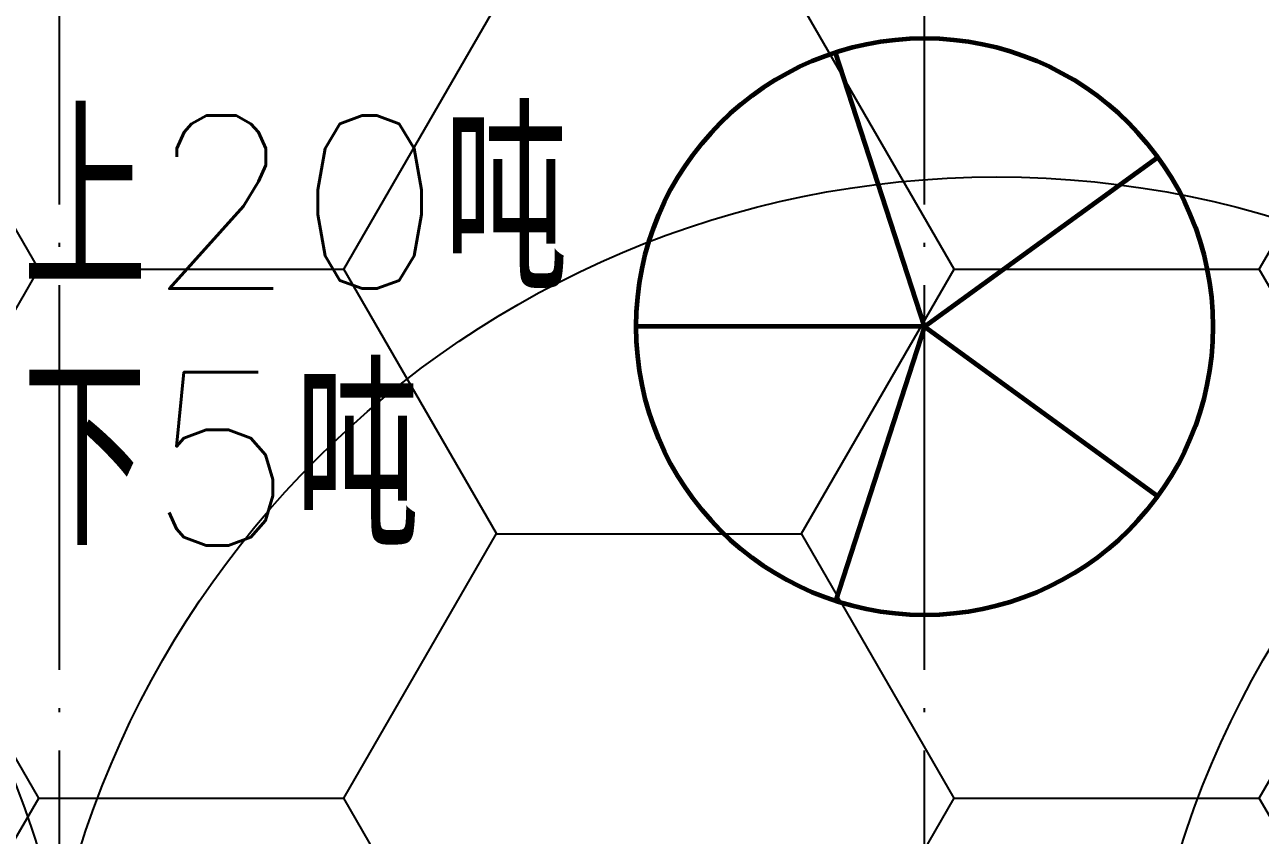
# Model space of a CAD drawing. Extents: x -821772 to -21949, y 506164 to 1049594.
# Drawn here: x -219217 to -206361, y 643029 to 651460 of the extents above; entities that cross this region are included whole.
import ezdxf
from ezdxf.xclip import XClip

# ---------------------------------------------------------------- set-up
doc = ezdxf.new("R2010")
doc.units = 0
doc.header["$LTSCALE"] = 1000
doc.header["$MEASUREMENT"] = 0
doc.header["$XCLIPFRAME"] = 2
doc.linetypes.add('10平面20250807_t3$0$DOTE', pattern=[2.42, 2, -0.2, 0.02, -0.2])
for name, color, linetype in [('10平面20250807_t3$0$A-AXIS-DOTE', 8, '10平面20250807_t3$0$DOTE'), ('10平面20250807_t3$0$A-HATCH-2', 8, 'Continuous'), ('10平面20250807_t3$0$A-LIN-V', 8, 'Continuous'), ('10平面20250807_t3$0$AS-WALL', 8, 'Continuous'), ('10平面20250807_t3$0$SB_ZF消火栓', 10, 'Continuous'), ('PUB_HATCH', 8, 'Continuous')]:
    doc.layers.add(name, color=color, linetype=linetype)
doc.styles.add('10平面20250807_t3$0$A-STANDARD', font='SIMPLEX', dxfattribs={"bigfont": 'GBCBIG'})

# ---------------------------------------------------------------- blocks, each defined once
blk = doc.blocks.new('10平面20250807_t3$0$dote')
at = {"layer": '10平面20250807_t3$0$A-AXIS-DOTE', "ltscale": 2}
for p, q in [((1882.2, -169748.9), (1882.2, -75950)), ((10882.2, -169748.9), (10882.2, -75950))]:
    blk.add_line(p, q, dxfattribs=at)
blk = doc.blocks.new('10平面20250807_t3$0$G$C2F382D44')
at = {"color": 2, "style": '10平面20250807_t3$0$A-STANDARD'}
for s, p in [('上20吨', (-2949, 425)), ('下5吨', (-2952, -2245))]:
    blk.add_text(s, height=1800, dxfattribs=at).set_placement(p)
blk = doc.blocks.new('10平面20250807_t3$0$w4324324')
at = {"layer": '10平面20250807_t3$0$A-HATCH-2', "lineweight": 60}
for q in [(-1694760, 686605), (-1697614, 684532), (-1691907, 684532), (-1696524, 681178), (-1692997, 681178)]:
    blk.add_line((-1694760, 683605), q, dxfattribs=at)
blk.add_circle((-1694760, 683605), 3000, dxfattribs=at)
blk = doc.blocks.new('10平面20250807_t3$0$ner546')
at = {"layer": '10平面20250807_t3$0$A-LIN-V'}
blk.add_blockref('10平面20250807_t3$0$w4324324', (565280, 7256), dxfattribs=at)
blk = doc.blocks.new('10平面20250807_t3$0$A$C5D961328')
at = {"layer": '10平面20250807_t3$0$A-LIN-V', "ltscale": 500}
blk.add_circle((350, 40), 10001, dxfattribs=at)
blk = doc.blocks.new('10平面20250807_t3$0$234243242332')
at = {"layer": '10平面20250807_t3$0$SB_ZF消火栓', "xscale": -1}
blk.add_blockref('10平面20250807_t3$0$A$C5D961328', (-228261, 639836), dxfattribs=at)
at = {"layer": '10平面20250807_t3$0$SB_ZF消火栓'}
for p in [(-209454, 639836), (-198004, 639836)]:
    blk.add_blockref('10平面20250807_t3$0$A$C5D961328', p, dxfattribs=at)
blk = doc.blocks.new('10平面20250807_t3')
blk.add_blockref('10平面20250807_t3$0$G$C2F382D44', (-216290, 648290))
at = {"layer": '10平面20250807_t3$0$A-LIN-V', "rotation": 90.00000000000001}
blk.add_blockref('10平面20250807_t3$0$ner546', (481006.5, 1777800), dxfattribs=at)
at = {"layer": '10平面20250807_t3$0$AS-WALL'}
blk.add_blockref('10平面20250807_t3$0$dote', (-220736.4, 804820), dxfattribs=at)
at = {"layer": '10平面20250807_t3$0$SB_ZF消火栓', "linetype": 'Continuous'}
blk.add_blockref('10平面20250807_t3$0$234243242332', (0, 0), dxfattribs=at)

msp = doc.modelspace()

# ---------------------------------------------------------------- block references
at = {"ltscale": 100}
ref = msp.add_blockref('10平面20250807_t3', (0, 0), dxfattribs=at)
XClip(ref).set_block_clipping_path([(-386212.6353242097, 506163.79756496), (-21948.7593967821, 884998.2285294847)])

# ---------------------------------------------------------------- next in the draw order: hatches: boundary and pattern name
at = {"layer": 'PUB_HATCH', "ltscale": 5000}
h = msp.add_hatch(dxfattribs=at)
h.set_pattern_fill('HONEY', color=8, scale=2000)
h.set_pattern_definition([(0, (0, 0), (4762.5, 2749.63), [3175, -6350]), (120, (0, 0), (-4762.499, 2749.631), [3175, -6350]), (60, (0, 0), (0.0006, 5499.261), [-6350, 3175])])
h.paths.add_polyline_path([(-198854.2, 639470), (-198854.2, 639970), (-200254.2, 639970), (-200254.2, 639470), (-252854.2, 639470), (-252854.2, 639970), (-254254.2, 639970), (-254254.2, 639470), (-286054.2, 639470), (-286054.2, 657033.3), (-264595.3, 723170), (-254254.2, 723170), (-254254.2, 722670), (-252854.2, 722670), (-252854.2, 723170), (-200254.2, 723170), (-200254.2, 722670), (-198854.2, 722670), (-198854.2, 723170), (-146254.2, 723170), (-146254.2, 722670), (-144854.2, 722670), (-144854.2, 723170), (-128054.2, 723170), (-128054.2, 639470), (-144854.2, 639470), (-144854.2, 639970), (-146254.2, 639970), (-146254.2, 639470)])

doc.saveas('drawing.dxf')
